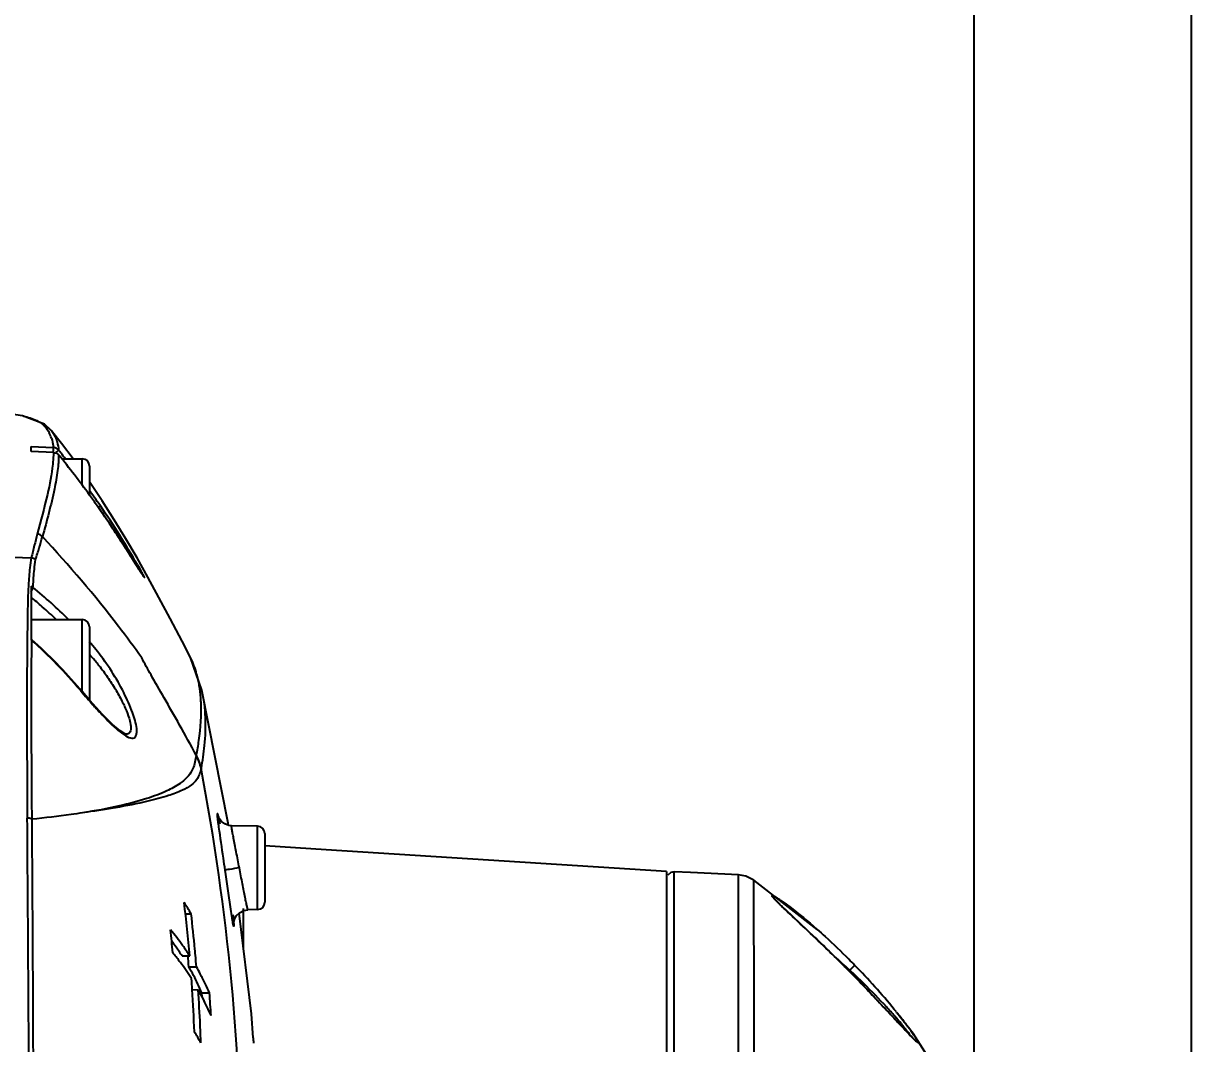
# Model space of a CAD drawing. Header units: millimetres. Extents: x 5828 to 6704, y 123 to 421.
# Drawn here: x 6466.302 to 6470.301, y 279.299 to 282.791 of the extents above; entities that cross this region are included whole.
import ezdxf

# ---------------------------------------------------------------- set-up
doc = ezdxf.new("R2010")
doc.units = ezdxf.units.MM
doc.layers.add('外形图', color=7, linetype='Continuous')
doc.layers.add('尺寸标注', color=7, linetype='Continuous')
doc.styles.add('微软雅黑', font='msyh.ttc', dxfattribs={"height": 1.5})
doc.dimstyles.new('尺寸标注_1_20比例', dxfattribs={"dimtxt": 1.5, "dimasz": 1.25, "dimexe": 0.5, "dimexo": 0.4, "dimgap": 0.5, "dimtad": 1, "dimdec": 1, "dimlfac": 20, "dimdsep": 46, "dimtxsty": '微软雅黑', "dimcen": 0.09, "dimadec": 0, "dimazin": 0, "dimtp": 0.01, "dimtm": 0.01, "dimtfac": 1, "dimtdec": 1, "dimtofl": 0, "dimtmove": 0, "dimatfit": 3, "dimfxl": 1, "dimtolj": 1, "dimarcsym": 0})

# ---------------------------------------------------------------- blocks, each defined once
blk = doc.blocks.new('*D1111')
at = {"layer": 'Defpoints', "color": 0}
for p in [(6469.5568, 284.2232), (6469.5568, 273.3504), (6458.0079, 273.142)]:
    blk.add_point(p, dxfattribs=at)
at = {"layer": '尺寸标注', "color": 0, "lineweight": -2}
for p, q in [((6458.0079, 273.542), (6458.0079, 284.7232)), ((6469.5568, 273.7504), (6469.5568, 284.7232)), ((6459.2579, 284.2232), (6468.3068, 284.2232))]:
    blk.add_line(p, q, dxfattribs=at)
at = {"layer": '尺寸标注', "color": 0}
for points in [[(6459.2579, 284.4315), (6459.2579, 284.0149), (6458.0079, 284.2232)], [(6468.3068, 284.0149), (6468.3068, 284.4315), (6469.5568, 284.2232)]]:
    blk.add_solid(points, dxfattribs=at)
at = {"layer": '尺寸标注', "color": 0, "insert": (6463.7824, 285.4984), "char_height": 1.5, "attachment_point": 5, "style": '微软雅黑'}
blk.add_mtext('\\A1;\\A1;230', dxfattribs=at)
blk = doc.blocks.new('*D1112')
at = {"layer": 'Defpoints', "color": 0}
for p in [(6470.3007, 287.7393), (6457.2558, 253.3357), (6470.3007, 253.3351)]:
    blk.add_point(p, dxfattribs=at)
at = {"layer": '尺寸标注', "color": 0, "lineweight": -2}
for p, q in [((6457.2558, 253.7357), (6457.2558, 288.2393)), ((6470.3007, 253.7351), (6470.3007, 288.2393)), ((6458.5058, 287.7393), (6469.0507, 287.7393))]:
    blk.add_line(p, q, dxfattribs=at)
at = {"layer": '尺寸标注', "color": 0}
for points in [[(6458.5058, 287.9476), (6458.5058, 287.5309), (6457.2558, 287.7393)], [(6469.0507, 287.5309), (6469.0507, 287.9476), (6470.3007, 287.7393)]]:
    blk.add_solid(points, dxfattribs=at)
at = {"layer": '尺寸标注', "color": 0, "insert": (6463.8528, 289.0144), "char_height": 1.5, "attachment_point": 5, "style": '微软雅黑'}
blk.add_mtext('\\A1;\\A1;260', dxfattribs=at)

msp = doc.modelspace()

# ---------------------------------------------------------------- linework, layer by layer
at = {"layer": '外形图', "color": 7, "linetype": 'Continuous'}
for p, q in [((6466.4328, 281.353), (6466.3973, 281.3976)), ((6466.3974, 281.3975), (6466.3998, 281.3945)), ((6466.3283, 281.3258), (6466.3283, 281.3426)), ((6466.3283, 281.3426), (6466.4039, 281.3394)), ((6466.4723, 281.3003), (6466.4328, 281.353)), ((6466.4046, 281.3222), (6466.3283, 281.3258)), ((6466.4331, 281.3003), (6466.5033, 281.3003)), ((6466.5033, 281.2101), (6466.5033, 281.3003)), ((6466.5283, 281.2753), (6466.5283, 281.1761)), ((6466.5719, 281.1564), (6466.5285, 281.2214)), ((6466.5545, 281.1397), (6466.5545, 281.1397)), ((6466.5654, 281.1395), (6466.5597, 281.1475)), ((6466.5654, 281.1395), (6466.5598, 281.1476)), ((6466.6131, 281.0917), (6466.5719, 281.1564)), ((6466.6432, 281.008), (6466.6217, 281.041)), ((6466.6612, 280.9799), (6466.6432, 281.008)), ((6466.6825, 280.9462), (6466.6612, 280.9799)), ((6466.2043, 280.9667), (6466.3287, 280.9613)), ((6466.6978, 280.9219), (6466.6825, 280.9462)), ((6466.7026, 280.9142), (6466.7016, 280.9158)), ((6466.3283, 280.8646), (6466.3283, 280.6806)), ((6466.3346, 280.8605), (6466.3349, 280.8645)), ((6466.3158, 280.7512), (6466.3157, 280.7418)), ((6466.3283, 280.7503), (6466.5033, 280.7503)), ((6466.5033, 280.503), (6466.5033, 280.7503)), ((6466.5283, 280.7253), (6466.5283, 280.474)), ((6466.315, 280.6856), (6466.315, 280.6808)), ((6466.3306, 280.6815), (6466.3283, 280.6833)), ((6466.913, 280.5089), (6466.8737, 280.6209)), ((6466.4958, 280.5093), (6466.4957, 280.5118)), ((6466.5291, 280.473), (6466.4957, 280.5118)), ((6466.913, 280.5089), (6466.913, 280.509)), ((6467.0026, 280.0535), (6466.913, 280.509)), ((6466.5729, 280.4251), (6466.5291, 280.473)), ((6466.6533, 280.3583), (6466.6532, 280.3583)), ((6467.0035, 280.0461), (6467.0026, 280.0535)), ((6466.9714, 280.0393), (6466.9704, 280.0463)), ((6467.1037, 280.0429), (6467.0145, 280.0444)), ((6467.1037, 279.7577), (6467.1037, 280.0429)), ((6467.1283, 280.0179), (6467.1283, 279.7827)), ((6468.5032, 279.8882), (6468.5032, 264.477)), ((6468.5294, 279.6571), (6468.5295, 279.887)), ((6468.7497, 279.5503), (6468.75, 279.8764)), ((6468.8023, 279.7287), (6468.8021, 279.8589)), ((6469.0193, 279.6896), (6468.8021, 279.8589)), ((6468.7498, 279.7025), (6468.7501, 279.8431)), ((6468.8023, 279.7253), (6468.8022, 279.8272)), ((6466.8565, 279.7433), (6466.8761, 279.7435)), ((6467.0827, 279.4009), (6467.0403, 279.746)), ((6467.055, 279.6266), (6467.055, 279.7615)), ((6467.1037, 279.7577), (6467.0705, 279.7571)), ((6468.8023, 279.7142), (6468.8023, 279.7287)), ((6468.5297, 274.5504), (6468.5294, 279.7079)), ((6469.0178, 279.691), (6469.0194, 279.6896)), ((6468.5294, 279.4503), (6468.5294, 279.6503)), ((6466.8452, 279.599), (6466.8712, 279.5996)), ((6469.1079, 279.5679), (6469.1081, 279.568)), ((6466.8683, 279.5613), (6466.8943, 279.5615)), ((6468.7497, 279.4784), (6468.7497, 279.4901)), ((6466.8799, 279.484), (6466.9002, 279.4836)), ((6466.9131, 279.4726), (6466.9389, 279.4728)), ((6466.9142, 279.4578), (6466.9131, 279.4726)), ((6468.5294, 278.6296), (6468.5294, 279.4503)), ((6468.7497, 279.4581), (6468.7497, 279.4784)), ((6467.0885, 279.3191), (6467.0827, 279.4009)), ((6469.2922, 279.4048), (6469.2903, 279.4072)), ((6469.3474, 279.3338), (6469.2922, 279.4048)), ((6469.5263, 279.0541), (6469.3474, 279.3338)), ((6467.0887, 279.3193), (6467.0887, 279.3194)), ((6467.0887, 279.3192), (6467.0887, 279.3193)), ((6467.0887, 279.3192), (6467.0887, 279.3193)), ((6467.0887, 279.3192), (6467.0897, 279.3005))]:
    msp.add_line(p, q, dxfattribs=at)
for points in [[(6466.3969, 281.3972), (6466.374, 281.4191), (6466.2986, 281.4478), (6466.2059, 281.4617)], [(6466.6217, 281.041), (6466.6095, 281.0594), (6466.5962, 281.0791), (6466.5819, 281.1003), (6466.5663, 281.1228), (6466.5545, 281.1397)], [(6466.7283, 280.895), (6466.6908, 280.9615), (6466.6526, 281.0268), (6466.6131, 281.0917)], [(6466.8738, 280.6208), (6466.8453, 280.6759), (6466.8048, 280.7534), (6466.766, 280.8262), (6466.7283, 280.895)], [(6466.6532, 280.3583), (6466.6494, 280.3596), (6466.6331, 280.3697), (6466.6073, 280.3912), (6466.5729, 280.4251)], [(6467.0145, 280.0444), (6467.0051, 280.0455), (6466.9911, 280.0507), (6466.9801, 280.059), (6466.9727, 280.0685), (6466.9693, 280.0753), (6466.9685, 280.0776)], [(6468.5032, 279.8882), (6467.3387, 279.9617), (6467.1283, 279.9762)], [(6468.5296, 279.887), (6468.518, 279.8848), (6468.5073, 279.8756)], [(6468.75, 279.8764), (6468.5857, 279.8842), (6468.5295, 279.887)], [(6468.8021, 279.8589), (6468.7746, 279.8722), (6468.75, 279.8764)], [(6468.9113, 279.7564), (6468.8981, 279.7689), (6468.8874, 279.7793), (6468.8792, 279.7876), (6468.8739, 279.7933)], [(6467.0217, 279.7096), (6467.0217, 279.7098), (6467.022, 279.7143), (6467.0244, 279.7242), (6467.0307, 279.7362), (6467.0415, 279.7472), (6467.0563, 279.7548), (6467.0705, 279.7571)], [(6469.1081, 279.568), (6469.0684, 279.6073), (6469.0366, 279.6381), (6469.0101, 279.6636), (6468.9862, 279.6862), (6468.9113, 279.7564)], [(6469.2283, 279.4438), (6469.198, 279.4758), (6469.1635, 279.5117), (6469.1232, 279.5528), (6469.1081, 279.568)], [(6469.3221, 279.3432), (6469.2945, 279.3728), (6469.2766, 279.392), (6469.2283, 279.4438)], [(6469.3535, 279.3114), (6469.3539, 279.3112), (6469.3538, 279.3113), (6469.3511, 279.3137), (6469.3466, 279.3179), (6469.3404, 279.3241), (6469.3324, 279.3324), (6469.3221, 279.3432)], [(6467.0887, 279.3192), (6467.0889, 279.3143), (6467.0897, 279.3005)]]:
    msp.add_lwpolyline(points, dxfattribs=at)
for centre, radius, start, end in [((6466.2869, 281.3364), 0.1162, 17.512, 26.8528), ((6466.4027, 281.3143), 0.0251, 71.2815, 86.6197), ((6464.2435, 279.5445), 2.8169, 39.0585, 39.3404), ((6466.0357, 281.3322), 0.3687, 358.485, 359.0788), ((6464.1563, 279.4549), 2.9309, 35.9655, 39.3472), ((6464.2432, 279.5443), 2.8172, 38.5614, 39.0585), ((6466.5033, 281.2753), 0.025, 0, 90), ((6464.2418, 279.5433), 2.819, 35.4063, 35.7913), ((6464.1541, 279.4532), 2.9336, 35.0903, 35.9663), ((6464.242, 279.5434), 2.8188, 34.6881, 35.4063), ((6463.3391, 278.8811), 3.9294, 33.7211, 35.0855), ((6464.1269, 279.4648), 2.9581, 29.8576, 34.4802), ((6462.9086, 278.5956), 4.446, 32.7754, 33.7009), ((6466.3181, 280.8412), 0.0254, 49.5287, 66.227), ((6465.1876, 279.4552), 1.7839, 48.6321, 50.2524), ((6465.2781, 279.5577), 1.6472, 46.4029, 48.6361), ((6466.5033, 280.7253), 0.025, 0, 90), ((6487.7336, 280.4462), 21.4199, 179.3667, 180.11339), ((6465.1969, 279.4132), 1.7011, 40.2279, 48.2072), ((6465.1967, 279.41), 1.7018, 40.2362, 48.2102), ((6465.0583, 279.3817), 1.957, 41.1853, 41.3071), ((6465.9955, 280.2034), 0.7107, 40.7019, 41.0819), ((6465.9534, 280.1676), 0.7658, 38.153, 40.6769), ((6465.9835, 280.1329), 0.738, 40.3123, 42.3978), ((6465.9753, 280.126), 0.7488, 39.0752, 40.3148), ((6466.487, 280.4538), 0.4228, 9.6362, 12.1742), ((6467.5658, 281.399), 1.3916, 219.7425, 219.9173), ((6467.7114, 281.5217), 1.582, 219.9419, 221.1455), ((6468.1132, 281.8727), 2.1155, 221.1437, 221.9513), ((6468.2068, 281.955), 2.2402, 221.9186, 222.3539), ((6545.0289, 280.5938), 78.7154, 180.138315, 180.380502), ((6466.7624, 280.2119), 0.1505, 10.9788, 29.3763), ((6466.7627, 280.2125), 0.1503, 11.0048, 29.4067), ((6459.2219, 278.7736), 7.827, 0.0121, 10.80432), ((6467.1033, 280.0179), 0.025, 0, 89), ((6461.2143, 279.0997), 5.6789, 5.0496, 6.8952), ((6466.1156, 279.2904), 0.8852, 30.7847, 33.6943), ((6467.1033, 279.7827), 0.025, 271, 0), ((6460.8879, 279.0526), 6.028, 5.41611, 6.5813), ((6462.2121, 279.2344), 4.6161, 4.6713, 5.6431), ((6466.129, 279.1216), 0.8828, 35.584, 39.936), ((6466.1182, 279.1275), 0.8665, 35.4105, 37.0589), ((6466.1335, 279.0481), 0.8819, 37.2378, 39.6077), ((6466.1216, 279.1299), 0.8624, 32.9502, 35.4099), ((6466.134, 279.1252), 0.8766, 35.1711, 35.581), ((6466.1358, 279.1266), 0.8743, 32.7523, 35.1716), ((6461.2048, 279.0836), 5.7095, 5.203, 5.4071), ((6466.1376, 279.0512), 0.8767, 36.8046, 37.2356), ((6466.1415, 279.0542), 0.8718, 32.4209, 36.8064), ((6461.4496, 279.1084), 5.4375, 4.7786, 5.1952), ((6461.3595, 279.0976), 5.5542, 4.792, 5.204), ((6467.6349, 277.9319), 2.2037, 47.255, 49.0697), ((6467.4003, 277.8659), 2.4389, 44.2498, 44.918), ((6466.1141, 279.1263), 0.8707, 27.7947, 29.9784), ((6466.0733, 279.1034), 0.9175, 25.8009, 27.8715), ((6466.1246, 279.12), 0.8873, 28.0994, 29.8396), ((6466.1105, 279.1126), 0.9033, 25.6084, 28.0933), ((6466.932, 277.3689), 3.0935, 44.7896, 45.3028), ((6467.6083, 277.9028), 2.2431, 45.5582, 47.2604), ((6467.4441, 277.9049), 2.3802, 39.4206, 44.3147), ((6462.021, 279.1691), 4.8692, 3.7088, 4.1516), ((6466.0818, 279.1085), 0.9076, 23.6508, 25.743), ((6466.0873, 279.1014), 0.929, 23.5615, 25.6111), ((6467.6709, 277.966), 2.1542, 42.6175, 45.5701), ((6462.4374, 279.1945), 4.4521, 1.8688, 3.7293), ((6462.1022, 279.1516), 4.8095, 2.5014, 3.9576), ((6466.1218, 279.0434), 0.8943, 23.1391, 29.4851), ((6461.3535, 279.0558), 5.6009, 3.4705, 4.27), ((6467.9257, 278.2026), 1.8065, 41.2044, 42.5676), ((6467.7281, 278.141), 2.0109, 39.0322, 39.3619), ((6468.2095, 278.4516), 1.429, 39.8098, 41.1866), ((6467.9712, 278.3358), 1.6994, 37.563, 38.9874), ((6466.1615, 278.8895), 0.8539, 28.8561, 31.8134), ((6462.5104, 279.1703), 4.4009, 1.7102, 2.4907)]:
    msp.add_arc(centre, radius, start, end, dxfattribs=at)
for points, knots in [([(6466.3018, 281.4467), (6466.3095, 281.4448), (6466.3326, 281.4387), (6466.3553, 281.4287), (6466.3676, 281.4184)], [0, 0, 0, 0, 0.33258, 1, 1, 1, 1]), ([(6466.3676, 281.4184), (6466.3701, 281.4163), (6466.3792, 281.4077), (6466.3864, 281.3972), (6466.3906, 281.3889)], [0, 0, 0, 0, 0.260606, 1, 1, 1, 1]), ([(6466.3978, 281.3714), (6466.3985, 281.3689), (6466.4015, 281.3584), (6466.4033, 281.3476), (6466.4039, 281.3394)], [0, 0, 0, 0, 0.23874, 1, 1, 1, 1]), ([(6466.3997, 281.3946), (6466.4013, 281.3925), (6466.4074, 281.3834), (6466.4122, 281.3734), (6466.4149, 281.3656)], [0, 0, 0, 0, 0.240469, 1, 1, 1, 1]), ([(6466.4044, 281.3353), (6466.4043, 281.3363), (6466.4041, 281.3375), (6466.4042, 281.3391), (6466.4039, 281.3394)], [0, 0, 0, 0, 0.705684, 1, 1, 1, 1]), ([(6466.4044, 281.3263), (6466.4044, 281.3271), (6466.4044, 281.3301), (6466.4044, 281.3332), (6466.4044, 281.3353)], [0, 0, 0, 0, 0.291147, 1, 1, 1, 1]), ([(6466.4221, 281.3302), (6466.4221, 281.3299), (6466.4209, 281.3292), (6466.4195, 281.3275), (6466.4166, 281.325), (6466.4144, 281.3231), (6466.4132, 281.3221)], [0, 0, 0, 0, 0.077891, 0.279118, 0.592985, 1, 1, 1, 1]), ([(6466.4149, 281.3656), (6466.4158, 281.3629), (6466.4195, 281.3513), (6466.4214, 281.3393), (6466.4222, 281.33)], [0, 0, 0, 0, 0.23327, 1, 1, 1, 1]), ([(6466.4224, 281.3135), (6466.4226, 281.2959), (6466.4194, 281.2567), (6466.4022, 281.163), (6466.3821, 281.0878), (6466.3673, 281.0337)], [0, 0, 0, 0, 0.184836, 0.41092, 1, 1, 1, 1]), ([(6466.4046, 281.3222), (6466.4046, 281.319), (6466.4045, 281.3056), (6466.4035, 281.2921), (6466.4024, 281.2819)], [0, 0, 0, 0, 0.235478, 1, 1, 1, 1]), ([(6466.4024, 281.2819), (6466.3987, 281.2469), (6466.3825, 281.1665), (6466.3613, 281.0877), (6466.3491, 281.0428)], [0, 0, 0, 0, 0.430695, 1, 1, 1, 1]), ([(6466.5654, 281.1395), (6466.5654, 281.1392), (6466.5644, 281.1387), (6466.5627, 281.1369), (6466.5604, 281.1355), (6466.5589, 281.1343)], [0, 0, 0, 0, 0.091033, 0.312342, 1, 1, 1, 1]), ([(6466.3491, 281.0428), (6466.3456, 281.0297), (6466.3392, 281.0024), (6466.3322, 280.9753), (6466.3287, 280.9613)], [0, 0, 0, 0, 0.485638, 1, 1, 1, 1]), ([(6466.3437, 280.9554), (6466.3455, 280.9623), (6466.3501, 280.9756), (6466.3579, 281.0018), (6466.3633, 281.0213), (6466.3669, 281.0342)], [0, 0, 0, 0, 0.259409, 0.511481, 1, 1, 1, 1]), ([(6466.7068, 280.6195), (6466.6811, 280.6556), (6466.5749, 280.7994), (6466.4584, 280.9357), (6466.3669, 281.0342)], [0, 0, 0, 0, 0.247658, 1, 1, 1, 1]), ([(6466.7016, 280.9158), (6466.698, 280.9214), (6466.6799, 280.9504), (6466.6617, 280.9793), (6466.6468, 281.0024)], [0, 0, 0, 0, 0.193913, 1, 1, 1, 1]), ([(6466.3287, 280.9613), (6466.3262, 280.9503), (6466.323, 280.9192), (6466.3204, 280.8882), (6466.3193, 280.8684)], [0, 0, 0, 0, 0.363626, 1, 1, 1, 1]), ([(6466.3349, 280.8645), (6466.3362, 280.8838), (6466.3384, 280.9142), (6466.3414, 280.9446), (6466.3437, 280.9554)], [0, 0, 0, 0, 0.635313, 1, 1, 1, 1]), ([(6466.6924, 280.9375), (6466.6968, 280.9299), (6466.7049, 280.9155), (6466.7103, 280.9057), (6466.7181, 280.8909), (6466.7141, 280.8962), (6466.7133, 280.8975)], [0, 0, 0, 0, 0.481591, 0.793671, 0.91164, 1, 1, 1, 1]), ([(6466.7133, 280.8975), (6466.7126, 280.8985), (6466.709, 280.904), (6466.7055, 280.9096), (6466.7026, 280.9142)], [0, 0, 0, 0, 0.18101, 1, 1, 1, 1]), ([(6466.3193, 280.8684), (6466.3188, 280.86), (6466.3168, 280.821), (6466.3162, 280.7818), (6466.3158, 280.7512)], [0, 0, 0, 0, 0.215605, 1, 1, 1, 1]), ([(6466.3283, 280.8457), (6466.33, 280.8482), (6466.3326, 280.8528), (6466.3348, 280.8582), (6466.3346, 280.8605)], [0, 0, 0, 0, 0.575522, 1, 1, 1, 1]), ([(6466.3157, 280.7418), (6466.3156, 280.7373), (6466.3154, 280.7186), (6466.3152, 280.6999), (6466.315, 280.6856)], [0, 0, 0, 0, 0.240304, 1, 1, 1, 1]), ([(6466.3316, 280.0669), (6466.3307, 280.1811), (6466.3295, 280.3851), (6466.3296, 280.589), (6466.3307, 280.6789)], [0, 0, 0, 0, 0.55964, 1, 1, 1, 1]), ([(6466.3306, 280.6815), (6466.3307, 280.6814), (6466.3309, 280.681), (6466.331, 280.6807), (6466.331, 280.6805)], [0, 0, 0, 0, 0.452706, 1, 1, 1, 1]), ([(6466.331, 280.6805), (6466.331, 280.6802), (6466.3309, 280.6797), (6466.3308, 280.6792), (6466.3307, 280.6789)], [0, 0, 0, 0, 0.448441, 1, 1, 1, 1]), ([(6466.5311, 280.6704), (6466.5312, 280.6698), (6466.5309, 280.6672), (6466.5296, 280.6649), (6466.5284, 280.6631)], [0, 0, 0, 0, 0.196649, 1, 1, 1, 1]), ([(6466.6896, 280.3777), (6466.6875, 280.3963), (6466.6745, 280.4384), (6466.6454, 280.5034), (6466.6051, 280.5733), (6466.5729, 280.6187), (6466.5556, 280.6407)], [0, 0, 0, 0, 0.188397, 0.439268, 0.71805, 1, 1, 1, 1]), ([(6466.8937, 280.2863), (6466.8749, 280.3208), (6466.8385, 280.3864), (6466.7863, 280.4777), (6466.7428, 280.5542), (6466.7166, 280.5996), (6466.7068, 280.6195)], [0, 0, 0, 0, 0.308526, 0.588939, 0.825879, 1, 1, 1, 1]), ([(6466.9002, 280.543), (6466.8987, 280.5502), (6466.8921, 280.5768), (6466.8829, 280.6029), (6466.8738, 280.6208)], [0, 0, 0, 0, 0.268286, 1, 1, 1, 1]), ([(6466.5566, 280.5979), (6466.567, 280.5851), (6466.587, 280.5588), (6466.6138, 280.5181), (6466.6367, 280.4778), (6466.6545, 280.4401), (6466.666, 280.4071), (6466.671, 280.3821), (6466.6685, 280.3646), (6466.6602, 280.3585), (6466.6556, 280.3581), (6466.6533, 280.3583)], [0, 0, 0, 0, 0.177998, 0.354189, 0.522646, 0.675288, 0.802354, 0.8951, 0.952728, 0.975167, 1, 1, 1, 1]), ([(6466.9099, 280.4678), (6466.9097, 280.4728), (6466.9084, 280.4918), (6466.9061, 280.5107), (6466.9038, 280.5246)], [0, 0, 0, 0, 0.261268, 1, 1, 1, 1]), ([(6466.9103, 280.241), (6466.9154, 280.2669), (6466.9289, 280.3554), (6466.9271, 280.4472), (6466.913, 280.5089)], [0, 0, 0, 0, 0.293646, 1, 1, 1, 1]), ([(6466.8937, 280.2863), (6466.8972, 280.3029), (6466.9082, 280.3627), (6466.9122, 280.424), (6466.9099, 280.4678)], [0, 0, 0, 0, 0.27839, 1, 1, 1, 1]), ([(6466.5513, 280.4458), (6466.558, 280.4385), (6466.582, 280.4126), (6466.607, 280.3874), (6466.6266, 280.3711)], [0, 0, 0, 0, 0.279331, 1, 1, 1, 1]), ([(6466.6266, 280.3711), (6466.6349, 280.3642), (6466.6492, 280.3533), (6466.6661, 280.3449), (6466.6734, 280.3445)], [0, 0, 0, 0, 0.598233, 1, 1, 1, 1]), ([(6466.6734, 280.3445), (6466.6762, 280.3443), (6466.6822, 280.3451), (6466.6884, 280.3527), (6466.6905, 280.3641), (6466.6901, 280.3727), (6466.6896, 280.3777)], [0, 0, 0, 0, 0.197422, 0.391496, 0.648811, 1, 1, 1, 1]), ([(6466.8936, 280.2857), (6466.8905, 280.2704), (6466.8867, 280.2447), (6466.8659, 280.2119), (6466.835, 280.1857), (6466.787, 280.1597), (6466.7172, 280.134), (6466.6208, 280.109), (6466.5466, 280.0954), (6466.5044, 280.0889)], [0, 0, 0, 0, 0.10089, 0.163687, 0.245918, 0.358885, 0.514387, 0.724384, 1, 1, 1, 1]), ([(6466.8935, 280.2857), (6466.8936, 280.2858), (6466.8935, 280.286), (6466.8937, 280.2862), (6466.8937, 280.2862)], [0, 0, 0, 0, 0.563828, 1, 1, 1, 1]), ([(6466.9101, 280.2405), (6466.9087, 280.234), (6466.9054, 280.2207), (6466.8953, 280.2005), (6466.875, 280.1814), (6466.8419, 280.1631), (6466.7918, 280.1446), (6466.6784, 280.1149), (6466.5794, 280.0994), (6466.5043, 280.0889)], [0, 0, 0, 0, 0.044485, 0.09047, 0.146522, 0.225641, 0.339135, 0.498559, 1, 1, 1, 1]), ([(6466.9103, 280.2412), (6466.9103, 280.2411), (6466.9102, 280.2409), (6466.9102, 280.2406), (6466.9101, 280.2405)], [0, 0, 0, 0, 0.467802, 1, 1, 1, 1]), ([(6466.5044, 280.0889), (6466.4912, 280.0869), (6466.4337, 280.0787), (6466.3761, 280.0718), (6466.3316, 280.0669)], [0, 0, 0, 0, 0.229295, 1, 1, 1, 1]), ([(6466.3316, 280.0669), (6466.3305, 280.0676), (6466.3253, 280.07), (6466.3196, 280.0709), (6466.3152, 280.071)], [0, 0, 0, 0, 0.230464, 1, 1, 1, 1]), ([(6466.3217, 278.7753), (6466.3218, 278.8903), (6466.3209, 279.3222), (6466.3173, 279.7541), (6466.3152, 280.071)], [0, 0, 0, 0, 0.266267, 1, 1, 1, 1]), ([(6466.3368, 278.7753), (6466.3368, 278.89), (6466.3364, 279.3205), (6466.3336, 279.7511), (6466.3316, 280.0669)], [0, 0, 0, 0, 0.266327, 1, 1, 1, 1]), ([(6466.9704, 280.0463), (6466.9698, 280.0506), (6466.9687, 280.0584), (6466.9674, 280.0688), (6466.9665, 280.076), (6466.9661, 280.0805), (6466.9659, 280.0828), (6466.9659, 280.0846), (6466.9658, 280.0855), (6466.9661, 280.0862), (6466.9665, 280.0853), (6466.9668, 280.0844), (6466.9677, 280.0815), (6466.9682, 280.0791), (6466.9686, 280.0772)], [0, 0, 0, 0, 0.26372, 0.479128, 0.642782, 0.704351, 0.75219, 0.786172, 0.806256, 0.813197, 0.823196, 0.846707, 0.884056, 1, 1, 1, 1]), ([(6466.9686, 280.0772), (6466.969, 280.0756), (6466.971, 280.0668), (6466.9727, 280.058), (6466.974, 280.0509)], [0, 0, 0, 0, 0.191249, 1, 1, 1, 1]), ([(6466.9926, 279.8931), (6466.9906, 279.9068), (6466.9835, 279.9556), (6466.9763, 280.0043), (6466.9714, 280.0393)], [0, 0, 0, 0, 0.281098, 1, 1, 1, 1]), ([(6467.0412, 279.9003), (6467.0376, 279.9185), (6467.0324, 279.945), (6467.0258, 279.9788), (6467.0216, 280.0004), (6467.0182, 280.0182), (6467.016, 280.0304), (6467.0149, 280.0376), (6467.0144, 280.0413), (6467.0143, 280.043), (6467.0142, 280.0444), (6467.0145, 280.0444)], [0, 0, 0, 0, 0.379819, 0.552289, 0.704213, 0.829679, 0.923156, 0.956593, 0.980643, 0.99502, 1, 1, 1, 1]), ([(6467.0412, 279.9003), (6467.0298, 279.8987), (6467.0149, 279.8967), (6466.9988, 279.8939), (6466.9939, 279.8935), (6466.9926, 279.8931)], [0, 0, 0, 0, 0.700872, 0.918373, 1, 1, 1, 1]), ([(6467.0153, 279.7363), (6467.0137, 279.7465), (6467.0061, 279.7988), (6466.9986, 279.8511), (6466.9926, 279.8931)], [0, 0, 0, 0, 0.195748, 1, 1, 1, 1]), ([(6467.0705, 279.7571), (6467.0702, 279.7571), (6467.0699, 279.7585), (6467.0692, 279.7602), (6467.0683, 279.7639), (6467.0666, 279.771), (6467.0641, 279.7831), (6467.0605, 279.8007), (6467.0563, 279.8222), (6467.0498, 279.8558), (6467.0447, 279.8822), (6467.0412, 279.9003)], [0, 0, 0, 0, 0.005797, 0.020896, 0.045386, 0.079098, 0.172594, 0.29759, 0.448957, 0.62087, 1, 1, 1, 1]), ([(6468.8798, 279.7864), (6468.8771, 279.7891), (6468.8726, 279.7938), (6468.8676, 279.7993), (6468.8653, 279.8028), (6468.8644, 279.8043), (6468.8646, 279.8057), (6468.8661, 279.8058), (6468.8678, 279.8052), (6468.8717, 279.8036), (6468.8781, 279.7999), (6468.8875, 279.794), (6468.8945, 279.7893), (6468.8983, 279.7866)], [0, 0, 0, 0, 0.180081, 0.307229, 0.34869, 0.374869, 0.38897, 0.405011, 0.433536, 0.47622, 0.603522, 0.781013, 1, 1, 1, 1]), ([(6468.9172, 279.7505), (6468.9136, 279.7539), (6468.901, 279.7657), (6468.8885, 279.7776), (6468.8798, 279.7864)], [0, 0, 0, 0, 0.28481, 1, 1, 1, 1]), ([(6468.8983, 279.7866), (6468.907, 279.7806), (6468.9482, 279.7504), (6468.9874, 279.7177), (6469.0178, 279.691)], [0, 0, 0, 0, 0.207825, 1, 1, 1, 1]), ([(6467.0219, 279.7082), (6467.022, 279.7067), (6467.0218, 279.7043), (6467.0223, 279.7022), (6467.0217, 279.7011), (6467.0213, 279.7019), (6467.0211, 279.7027), (6467.0205, 279.7052), (6467.0196, 279.7096), (6467.0177, 279.7204), (6467.0163, 279.7295), (6467.0153, 279.7363)], [0, 0, 0, 0, 0.105695, 0.157385, 0.164035, 0.174437, 0.19794, 0.234918, 0.34917, 0.516337, 1, 1, 1, 1]), ([(6467.0191, 279.7408), (6467.0195, 279.7373), (6467.0205, 279.7264), (6467.0215, 279.7156), (6467.0219, 279.7082)], [0, 0, 0, 0, 0.321516, 1, 1, 1, 1]), ([(6469.1079, 279.5679), (6469.0912, 279.5846), (6469.0286, 279.6465), (6468.9642, 279.7065), (6468.9172, 279.7505)], [0, 0, 0, 0, 0.268128, 1, 1, 1, 1]), ([(6468.8036, 279.3851), (6468.8036, 279.4181), (6468.8035, 279.5278), (6468.8027, 279.6375), (6468.8023, 279.7142)], [0, 0, 0, 0, 0.30086, 1, 1, 1, 1]), ([(6469.0194, 279.6896), (6469.0283, 279.6817), (6469.0652, 279.6488), (6469.1008, 279.6145), (6469.1273, 279.588)], [0, 0, 0, 0, 0.241918, 1, 1, 1, 1]), ([(6468.7497, 279.4901), (6468.7497, 279.4963), (6468.7497, 279.5203), (6468.7497, 279.5442), (6468.7497, 279.5619)], [0, 0, 0, 0, 0.259009, 1, 1, 1, 1]), ([(6469.1275, 279.5483), (6469.1395, 279.5362), (6469.1856, 279.4891), (6469.2308, 279.4411), (6469.264, 279.4054)], [0, 0, 0, 0, 0.259415, 1, 1, 1, 1]), ([(6469.1473, 279.5677), (6469.1476, 279.5676), (6469.1453, 279.5657), (6469.1437, 279.5631), (6469.1374, 279.5571), (6469.1333, 279.5528), (6469.1307, 279.5503)], [0, 0, 0, 0, 0.045495, 0.21609, 0.547717, 1, 1, 1, 1]), ([(6468.7496, 274.5254), (6468.7492, 274.7513), (6468.7484, 275.2031), (6468.7493, 276.1118), (6468.7458, 277.0163), (6468.7466, 277.8981), (6468.7467, 278.497), (6468.7479, 279.0107), (6468.7494, 279.3214), (6468.7497, 279.4581)], [0, 0, 0, 0, 0.137437, 0.274738, 0.552656, 0.687583, 0.811031, 0.91688, 1, 1, 1, 1]), ([(6468.8035, 274.6254), (6468.8038, 274.8419), (6468.8031, 275.2747), (6468.8003, 275.8158), (6468.8036, 276.2501), (6468.805, 276.6881), (6468.803, 277.2305), (6468.8048, 277.8594), (6468.8036, 278.5753), (6468.8037, 279.0783), (6468.8036, 279.3851)], [0, 0, 0, 0, 0.136465, 0.272783, 0.341073, 0.410175, 0.548828, 0.682972, 0.806578, 1, 1, 1, 1]), ([(6469.264, 279.4054), (6469.2683, 279.4008), (6469.2843, 279.3835), (6469.3003, 279.3663), (6469.312, 279.3537)], [0, 0, 0, 0, 0.268059, 1, 1, 1, 1]), ([(6469.3467, 279.3332), (6469.3447, 279.336), (6469.3355, 279.3491), (6469.3259, 279.3619), (6469.3183, 279.3718)], [0, 0, 0, 0, 0.217722, 1, 1, 1, 1]), ([(6469.3072, 279.3665), (6469.3087, 279.3647), (6469.3143, 279.3579), (6469.3198, 279.3511), (6469.3237, 279.3461)], [0, 0, 0, 0, 0.26823, 1, 1, 1, 1]), ([(6469.312, 279.3537), (6469.3176, 279.3477), (6469.3277, 279.3368), (6469.3415, 279.3224), (6469.3512, 279.3129), (6469.3572, 279.3073), (6469.3602, 279.3053), (6469.3621, 279.3036), (6469.364, 279.3042), (6469.3631, 279.3066), (6469.362, 279.3093), (6469.3595, 279.3137), (6469.3545, 279.3218), (6469.35, 279.3284), (6469.3467, 279.3332)], [0, 0, 0, 0, 0.231105, 0.422242, 0.564784, 0.6155, 0.651492, 0.672397, 0.681522, 0.697701, 0.728644, 0.775018, 0.836352, 1, 1, 1, 1]), ([(6469.3237, 279.3461), (6469.3253, 279.3441), (6469.3305, 279.3374), (6469.3355, 279.3306), (6469.3389, 279.3257)], [0, 0, 0, 0, 0.293599, 1, 1, 1, 1])]:
    msp.add_open_spline(points, degree=3, knots=knots, dxfattribs=at)
for points in [[(6466.4221, 281.3302), (6466.4192, 281.3338), (6466.4151, 281.3366), (6466.4108, 281.3381)], [(6466.405, 281.3222), (6466.4117, 281.3218), (6466.4186, 281.3183), (6466.4228, 281.3131)], [(6466.3669, 281.0342), (6466.3626, 281.0392), (6466.3557, 281.0425), (6466.3491, 281.0428)], [(6466.3437, 280.9554), (6466.3396, 280.9589), (6466.3341, 280.9611), (6466.3287, 280.9613)], [(6466.4563, 280.7506), (6466.4177, 280.7892), (6466.3767, 280.8257), (6466.3346, 280.8605)], [(6466.3307, 280.6789), (6466.33, 280.6795), (6466.3292, 280.6801), (6466.3282, 280.6805)]]:
    msp.add_open_spline(points, degree=3, dxfattribs=at)

# ---------------------------------------------------------------- dimensions: what is measured, and where the dimension line sits
at = {"layer": '尺寸标注'}
dim = msp.add_linear_dim(base=(6470.3007, 287.7393), p1=(6457.2558, 253.3357), p2=(6470.3007, 253.3351), text='\\A1;260', dimstyle='尺寸标注_1_20比例', override={"dimtxsty": '微软雅黑'}, dxfattribs=at)
dim.commit()
dim.dimension.update_dxf_attribs({"geometry": '*D1112', "text_midpoint": (6463.8528, 287.7393), "dimtype": 160})
dim = msp.add_linear_dim(base=(6469.5568, 284.2232), p1=(6458.0079, 273.142), p2=(6469.5568, 273.3504), text='\\A1;230', dimstyle='尺寸标注_1_20比例', override={"dimtxsty": '微软雅黑'}, dxfattribs=at)
dim.commit()
dim.dimension.update_dxf_attribs({"geometry": '*D1111', "text_midpoint": (6463.7824, 285.4984)})

doc.saveas('drawing.dxf')
